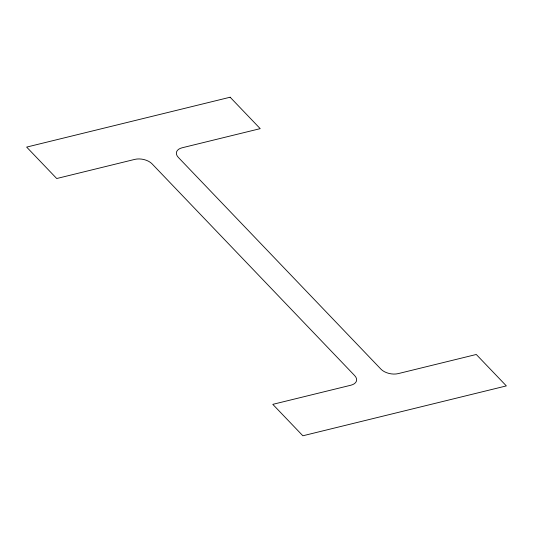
<?xml version="1.0" encoding="UTF-8"?>
<svg xmlns="http://www.w3.org/2000/svg" width="533" height="533" viewBox="0 0 533 533"><rect width="100%" height="100%" fill="white"/><g stroke="black" fill="none" stroke-linecap="round" stroke-linejoin="round"><path stroke-width="0.8" d="M230.136 97.219L26.65 147.095L56.718 178.522L134.782 159.387A12.645 7.215 10.8 0 1 152.032 163.818L354.692 375.625A12.645 7.215 10.8 0 1 350.861 385.219L272.796 404.354L302.864 435.781L506.35 385.905L476.282 354.478L398.218 373.613A12.645 7.215 10.8 0 1 380.968 369.182L178.308 157.375A12.645 7.215 10.8 0 1 182.139 147.781L260.204 128.646L230.136 97.219"/></g></svg>
